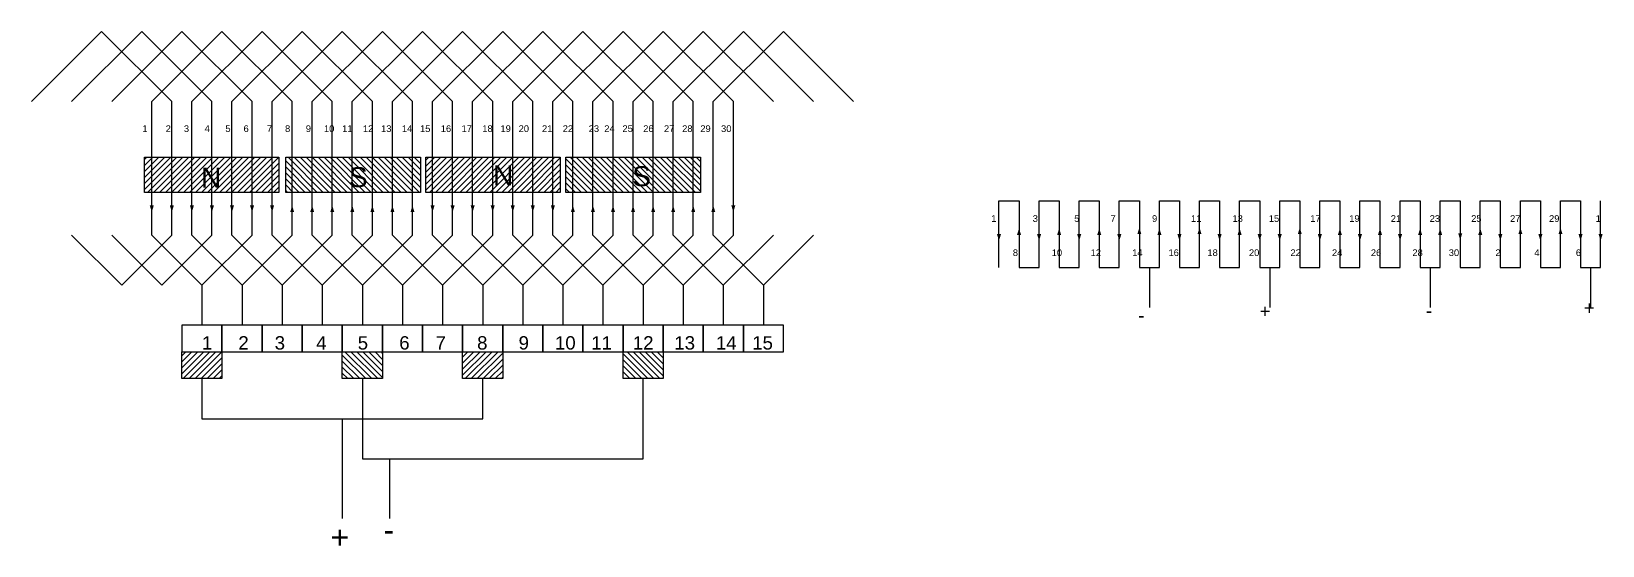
# Model space of a CAD drawing. Header units: millimetres. Extents: x -16 to 1160, y 1042 to 1427.
import ezdxf

# ---------------------------------------------------------------- set-up
doc = ezdxf.new("R2010")
doc.units = ezdxf.units.MM
doc.styles.get("Standard").update_dxf_attribs({"font": 'arial.ttf'})

msp = doc.modelspace()

# ---------------------------------------------------------------- hatches: boundary and pattern name
h = msp.add_hatch()
h.set_pattern_fill('ANSI31', color=256)
h.paths.add_polyline_path([(68.9, 1332.3), (169.5, 1332.3), (169.5, 1306), (68.9, 1306)])
h.paths.add_polyline_path([(279.3, 1332.3), (379.9, 1332.3), (379.9, 1306), (279.3, 1306)])
h.paths.add_polyline_path([(96.9, 1186.5), (126.9, 1186.5), (126.9, 1166.5), (96.9, 1166.5)])
h.paths.add_polyline_path([(306.9, 1186.5), (336.9, 1186.5), (336.9, 1166.5), (306.9, 1166.5)])
h = msp.add_hatch()
h.set_pattern_fill('ANSI31', color=256, angle=90)
h.paths.add_polyline_path([(174.7, 1332.3), (275.3, 1332.3), (275.3, 1306), (174.7, 1306)])
h.paths.add_polyline_path([(384.2, 1332.3), (484.8, 1332.3), (484.8, 1306), (384.2, 1306)])
h.paths.add_polyline_path([(426.9, 1186.5), (456.9, 1186.5), (456.9, 1166.5), (426.9, 1166.5)])
h.paths.add_polyline_path([(216.9, 1186.5), (246.9, 1186.5), (246.9, 1166.5), (216.9, 1166.5)])

# ---------------------------------------------------------------- linework, layer by layer
for p, q in [((-15.6, 1374), (36.9, 1426.5)), ((14.4, 1374), (66.9, 1426.5)), ((89.4, 1374), (36.9, 1426.5)), ((44.4, 1374), (96.9, 1426.5)), ((119.4, 1374), (66.9, 1426.5)), ((74.4, 1374), (126.9, 1426.5)), ((149.4, 1374), (96.9, 1426.5)), ((104.4, 1374), (156.9, 1426.5)), ((179.4, 1374), (126.9, 1426.5)), ((134.4, 1374), (186.9, 1426.5)), ((209.4, 1374), (156.9, 1426.5)), ((164.4, 1374), (216.9, 1426.5)), ((239.4, 1374), (186.9, 1426.5)), ((194.4, 1374), (246.9, 1426.5)), ((269.4, 1374), (216.9, 1426.5)), ((224.4, 1374), (276.9, 1426.5)), ((299.4, 1374), (246.9, 1426.5)), ((254.4, 1374), (306.9, 1426.5)), ((329.4, 1374), (276.9, 1426.5)), ((284.4, 1374), (336.9, 1426.5)), ((359.4, 1374), (306.9, 1426.5)), ((314.4, 1374), (366.9, 1426.5)), ((389.4, 1374), (336.9, 1426.5)), ((344.4, 1374), (396.9, 1426.5)), ((419.4, 1374), (366.9, 1426.5)), ((374.4, 1374), (426.9, 1426.5)), ((449.4, 1374), (396.9, 1426.5)), ((404.4, 1374), (456.9, 1426.5)), ((479.4, 1374), (426.9, 1426.5)), ((434.4, 1374), (486.9, 1426.5)), ((509.4, 1374), (456.9, 1426.5)), ((464.4, 1374), (516.9, 1426.5)), ((539.4, 1374), (486.9, 1426.5)), ((494.4, 1374), (546.9, 1426.5)), ((569.4, 1374), (516.9, 1426.5)), ((599.4, 1374), (546.9, 1426.5)), ((74.4, 1274), (74.4, 1374)), ((89.4, 1274), (89.4, 1374)), ((104.4, 1274), (104.4, 1374)), ((119.4, 1274), (119.4, 1374)), ((134.4, 1274), (134.4, 1374)), ((149.4, 1274), (149.4, 1374)), ((164.4, 1274), (164.4, 1374)), ((179.4, 1274), (179.4, 1374)), ((194.4, 1274), (194.4, 1374)), ((209.4, 1274), (209.4, 1374)), ((224.4, 1274), (224.4, 1374)), ((239.4, 1274), (239.4, 1374)), ((254.4, 1274), (254.4, 1374)), ((269.4, 1274), (269.4, 1374)), ((284.4, 1274), (284.4, 1374)), ((299.4, 1274), (299.4, 1374)), ((314.4, 1274), (314.4, 1374)), ((329.4, 1274), (329.4, 1374)), ((344.4, 1274), (344.4, 1374)), ((359.4, 1274), (359.4, 1374)), ((374.4, 1274), (374.4, 1374)), ((389.4, 1274), (389.4, 1374)), ((404.4, 1274), (404.4, 1374)), ((419.4, 1274), (419.4, 1374)), ((434.4, 1274), (434.4, 1374)), ((449.4, 1274), (449.4, 1374)), ((464.4, 1274), (464.4, 1374)), ((479.4, 1274), (479.4, 1374)), ((494.4, 1274), (494.4, 1374)), ((509.4, 1274), (509.4, 1374)), ((708.1, 1249.7), (708.1, 1299.7)), ((708.1, 1299.7), (723.1, 1299.7)), ((723.1, 1299.7), (723.1, 1249.7)), ((738.1, 1249.7), (738.1, 1299.7)), ((738.1, 1299.7), (753.1, 1299.7)), ((753.1, 1299.7), (753.1, 1249.7)), ((768.1, 1249.7), (768.1, 1299.7)), ((768.1, 1299.7), (783.1, 1299.7)), ((783.1, 1299.7), (783.1, 1249.7)), ((798.1, 1249.7), (798.1, 1299.7)), ((798.1, 1299.7), (813.1, 1299.7)), ((813.1, 1299.7), (813.1, 1249.7)), ((828.1, 1249.7), (828.1, 1299.7)), ((828.1, 1299.7), (843.1, 1299.7)), ((843.1, 1299.7), (843.1, 1249.7)), ((858.1, 1249.7), (858.1, 1299.7)), ((858.1, 1299.7), (873.1, 1299.7)), ((873.1, 1299.7), (873.1, 1249.7)), ((888.1, 1249.7), (888.1, 1299.7)), ((888.1, 1299.7), (903.1, 1299.7)), ((903.1, 1299.7), (903.1, 1249.7)), ((918.1, 1249.7), (918.1, 1299.7)), ((918.1, 1299.7), (933.1, 1299.7)), ((933.1, 1299.7), (933.1, 1249.7)), ((948.1, 1249.7), (948.1, 1299.7)), ((948.1, 1299.7), (963.1, 1299.7)), ((963.1, 1299.7), (963.1, 1249.7)), ((978.1, 1249.7), (978.1, 1299.7)), ((978.1, 1299.7), (993.1, 1299.7)), ((993.1, 1299.7), (993.1, 1249.7)), ((1008.1, 1249.7), (1008.1, 1299.7)), ((1008.1, 1299.7), (1023.1, 1299.7)), ((1023.1, 1299.7), (1023.1, 1249.7)), ((1038.1, 1249.7), (1038.1, 1299.7)), ((1038.1, 1299.7), (1053.1, 1299.7)), ((1053.1, 1299.7), (1053.1, 1249.7)), ((1068.1, 1249.7), (1068.1, 1299.7)), ((1068.1, 1299.7), (1083.1, 1299.7)), ((1083.1, 1299.7), (1083.1, 1249.7)), ((1098.1, 1249.7), (1098.1, 1299.7)), ((1098.1, 1299.7), (1113.1, 1299.7)), ((1113.1, 1299.7), (1113.1, 1249.7)), ((1128.1, 1249.7), (1128.1, 1299.7)), ((1128.1, 1299.7), (1143.1, 1299.7)), ((1143.1, 1299.7), (1143.1, 1249.7)), ((1158.1, 1249.7), (1158.1, 1299.7)), ((14.4, 1274), (51.9, 1236.5)), ((44.4, 1274), (81.9, 1236.5)), ((89.4, 1274), (51.9, 1236.5)), ((74.4, 1274), (111.9, 1236.5)), ((119.4, 1274), (81.9, 1236.5)), ((104.4, 1274), (141.9, 1236.5)), ((149.4, 1274), (111.9, 1236.5)), ((134.4, 1274), (171.9, 1236.5)), ((179.4, 1274), (141.9, 1236.5)), ((164.4, 1274), (201.9, 1236.5)), ((209.4, 1274), (171.9, 1236.5)), ((194.4, 1274), (231.9, 1236.5)), ((239.4, 1274), (201.9, 1236.5)), ((224.4, 1274), (261.9, 1236.5)), ((269.4, 1274), (231.9, 1236.5)), ((254.4, 1274), (291.9, 1236.5)), ((299.4, 1274), (261.9, 1236.5)), ((284.4, 1274), (321.9, 1236.5)), ((329.4, 1274), (291.9, 1236.5)), ((314.4, 1274), (351.9, 1236.5)), ((359.4, 1274), (321.9, 1236.5)), ((344.4, 1274), (381.9, 1236.5)), ((389.4, 1274), (351.9, 1236.5)), ((374.4, 1274), (411.9, 1236.5)), ((419.4, 1274), (381.9, 1236.5)), ((404.4, 1274), (441.9, 1236.5)), ((449.4, 1274), (411.9, 1236.5)), ((434.4, 1274), (471.9, 1236.5)), ((479.4, 1274), (441.9, 1236.5)), ((464.4, 1274), (501.9, 1236.5)), ((509.4, 1274), (471.9, 1236.5)), ((494.4, 1274), (531.9, 1236.5)), ((539.4, 1274), (501.9, 1236.5)), ((569.4, 1274), (531.9, 1236.5)), ((723.1, 1249.7), (738.1, 1249.7)), ((753.1, 1249.7), (768.1, 1249.7)), ((783.1, 1249.7), (798.1, 1249.7)), ((813.1, 1249.7), (828.1, 1249.7)), ((820.6, 1249.7), (820.6, 1219.7)), ((843.1, 1249.7), (858.1, 1249.7)), ((873.1, 1249.7), (888.1, 1249.7)), ((903.1, 1249.7), (918.1, 1249.7)), ((910.6, 1249.7), (910.6, 1219.7)), ((933.1, 1249.7), (948.1, 1249.7)), ((963.1, 1249.7), (978.1, 1249.7)), ((993.1, 1249.7), (1008.1, 1249.7)), ((1023.1, 1249.7), (1038.1, 1249.7)), ((1030.6, 1249.7), (1030.6, 1219.7)), ((1053.1, 1249.7), (1068.1, 1249.7)), ((1083.1, 1249.7), (1098.1, 1249.7)), ((1113.1, 1249.7), (1128.1, 1249.7)), ((1143.1, 1249.7), (1158.1, 1249.7)), ((1150.6, 1249.7), (1150.6, 1219.7)), ((111.9, 1236.5), (111.9, 1206.5)), ((141.9, 1236.5), (141.9, 1206.5)), ((171.9, 1236.5), (171.9, 1206.5)), ((201.9, 1236.5), (201.9, 1206.5)), ((231.9, 1236.5), (231.9, 1206.5)), ((261.9, 1236.5), (261.9, 1206.5)), ((291.9, 1236.5), (291.9, 1206.5)), ((321.9, 1236.5), (321.9, 1206.5)), ((351.9, 1236.5), (351.9, 1206.5)), ((381.9, 1236.5), (381.9, 1206.5)), ((411.9, 1236.5), (411.9, 1206.5)), ((441.9, 1236.5), (441.9, 1206.5)), ((471.9, 1236.5), (471.9, 1206.5)), ((501.9, 1236.5), (501.9, 1206.5)), ((531.9, 1236.5), (531.9, 1206.5)), ((111.9, 1206.5), (96.9, 1206.5)), ((96.9, 1206.5), (96.9, 1186.5)), ((126.9, 1206.5), (111.9, 1206.5)), ((126.9, 1186.5), (126.9, 1206.5)), ((141.9, 1206.5), (126.9, 1206.5)), ((126.9, 1206.5), (126.9, 1186.5)), ((156.9, 1206.5), (141.9, 1206.5)), ((156.9, 1186.5), (156.9, 1206.5)), ((171.9, 1206.5), (156.9, 1206.5)), ((156.9, 1206.5), (156.9, 1186.5)), ((186.9, 1206.5), (171.9, 1206.5)), ((186.9, 1186.5), (186.9, 1206.5)), ((201.9, 1206.5), (186.9, 1206.5)), ((186.9, 1206.5), (186.9, 1186.5)), ((216.9, 1206.5), (201.9, 1206.5)), ((216.9, 1186.5), (216.9, 1206.5)), ((231.9, 1206.5), (216.9, 1206.5)), ((216.9, 1206.5), (216.9, 1186.5)), ((246.9, 1206.5), (231.9, 1206.5)), ((246.9, 1186.5), (246.9, 1206.5)), ((261.9, 1206.5), (246.9, 1206.5)), ((246.9, 1206.5), (246.9, 1186.5)), ((276.9, 1206.5), (261.9, 1206.5)), ((276.9, 1186.5), (276.9, 1206.5)), ((291.9, 1206.5), (276.9, 1206.5)), ((276.9, 1206.5), (276.9, 1186.5)), ((306.9, 1206.5), (291.9, 1206.5)), ((306.9, 1186.5), (306.9, 1206.5)), ((321.9, 1206.5), (306.9, 1206.5)), ((306.9, 1206.5), (306.9, 1186.5)), ((336.9, 1206.5), (321.9, 1206.5)), ((336.9, 1186.5), (336.9, 1206.5)), ((351.9, 1206.5), (336.9, 1206.5)), ((336.9, 1206.5), (336.9, 1186.5)), ((366.9, 1206.5), (351.9, 1206.5)), ((366.9, 1186.5), (366.9, 1206.5)), ((381.9, 1206.5), (366.9, 1206.5)), ((366.9, 1206.5), (366.9, 1186.5)), ((396.9, 1206.5), (381.9, 1206.5)), ((396.9, 1186.5), (396.9, 1206.5)), ((411.9, 1206.5), (396.9, 1206.5)), ((396.9, 1206.5), (396.9, 1186.5)), ((426.9, 1206.5), (411.9, 1206.5)), ((426.9, 1186.5), (426.9, 1206.5)), ((441.9, 1206.5), (426.9, 1206.5)), ((426.9, 1206.5), (426.9, 1186.5)), ((456.9, 1206.5), (441.9, 1206.5)), ((456.9, 1186.5), (456.9, 1206.5)), ((471.9, 1206.5), (456.9, 1206.5)), ((456.9, 1206.5), (456.9, 1186.5)), ((486.9, 1206.5), (471.9, 1206.5)), ((486.9, 1186.5), (486.9, 1206.5)), ((501.9, 1206.5), (486.9, 1206.5)), ((486.9, 1206.5), (486.9, 1186.5)), ((516.9, 1206.5), (501.9, 1206.5)), ((516.9, 1186.5), (516.9, 1206.5)), ((531.9, 1206.5), (516.9, 1206.5)), ((516.9, 1206.5), (516.9, 1186.5)), ((546.9, 1206.5), (531.9, 1206.5)), ((546.9, 1186.5), (546.9, 1206.5)), ((96.9, 1186.5), (126.9, 1186.5)), ((126.9, 1186.5), (156.9, 1186.5)), ((156.9, 1186.5), (186.9, 1186.5)), ((186.9, 1186.5), (216.9, 1186.5)), ((216.9, 1186.5), (246.9, 1186.5)), ((246.9, 1186.5), (276.9, 1186.5)), ((276.9, 1186.5), (306.9, 1186.5)), ((306.9, 1186.5), (336.9, 1186.5)), ((336.9, 1186.5), (366.9, 1186.5)), ((366.9, 1186.5), (396.9, 1186.5)), ((396.9, 1186.5), (426.9, 1186.5)), ((426.9, 1186.5), (456.9, 1186.5)), ((456.9, 1186.5), (486.9, 1186.5)), ((486.9, 1186.5), (516.9, 1186.5)), ((516.9, 1186.5), (546.9, 1186.5)), ((111.9, 1166.5), (111.9, 1136.5)), ((231.9, 1166.5), (231.9, 1106.5)), ((321.9, 1136.5), (321.9, 1166.5)), ((441.9, 1106.5), (441.9, 1166.5)), ((111.9, 1136.5), (321.9, 1136.5)), ((216.9, 1136.5), (216.9, 1061.9)), ((231.9, 1106.5), (441.9, 1106.5)), ((252.1, 1106.5), (252.1, 1061.9))]:
    msp.add_line(p, q)
for points in [[(68.9, 1332.3), (169.5, 1332.3), (169.5, 1306), (68.9, 1306)], [(174.7, 1332.3), (275.3, 1332.3), (275.3, 1306), (174.7, 1306)], [(279.3, 1332.3), (379.9, 1332.3), (379.9, 1306), (279.3, 1306)], [(384.2, 1332.3), (484.8, 1332.3), (484.8, 1306), (384.2, 1306)], [(96.9, 1186.5), (126.9, 1186.5), (126.9, 1166.5), (96.9, 1166.5)], [(216.9, 1186.5), (246.9, 1186.5), (246.9, 1166.5), (216.9, 1166.5)], [(306.9, 1186.5), (336.9, 1186.5), (336.9, 1166.5), (306.9, 1166.5)], [(426.9, 1186.5), (456.9, 1186.5), (456.9, 1166.5), (426.9, 1166.5)]]:
    msp.add_lwpolyline(points, close=True)
for points in [[(74.4, 1296.2, 3, 0, 0), (74.4, 1291.2, 0, 0, 0)], [(89.4, 1296.2, 3, 0, 0), (89.4, 1291.2, 0, 0, 0)], [(104.4, 1296.2, 3, 0, 0), (104.4, 1291.2, 0, 0, 0)], [(119.4, 1296.2, 3, 0, 0), (119.4, 1291.2, 0, 0, 0)], [(134.4, 1296.2, 3, 0, 0), (134.4, 1291.2, 0, 0, 0)], [(149.4, 1296.2, 3, 0, 0), (149.4, 1291.2, 0, 0, 0)], [(164.4, 1296.2, 3, 0, 0), (164.4, 1291.2, 0, 0, 0)], [(179.4, 1291.2, 3, 0, 0), (179.4, 1296.2, 0, 0, 0)], [(194.4, 1291.2, 3, 0, 0), (194.4, 1296.2, 0, 0, 0)], [(209.4, 1291.2, 3, 0, 0), (209.4, 1296.2, 0, 0, 0)], [(224.4, 1291.2, 3, 0, 0), (224.4, 1296.2, 0, 0, 0)], [(239.4, 1291.2, 3, 0, 0), (239.4, 1296.2, 0, 0, 0)], [(254.4, 1291.2, 3, 0, 0), (254.4, 1296.2, 0, 0, 0)], [(269.4, 1291.2, 3, 0, 0), (269.4, 1296.2, 0, 0, 0)], [(284.4, 1296.2, 3, 0, 0), (284.4, 1291.2, 0, 0, 0)], [(299.4, 1296.2, 3, 0, 0), (299.4, 1291.2, 0, 0, 0)], [(314.4, 1296.2, 3, 0, 0), (314.4, 1291.2, 0, 0, 0)], [(329.4, 1296.2, 3, 0, 0), (329.4, 1291.2, 0, 0, 0)], [(344.4, 1296.2, 3, 0, 0), (344.4, 1291.2, 0, 0, 0)], [(359.4, 1296.2, 3, 0, 0), (359.4, 1291.2, 0, 0, 0)], [(374.4, 1296.2, 3, 0, 0), (374.4, 1291.2, 0, 0, 0)], [(389.4, 1291.2, 3, 0, 0), (389.4, 1296.2, 0, 0, 0)], [(404.4, 1291.2, 3, 0, 0), (404.4, 1296.2, 0, 0, 0)], [(419.4, 1291.2, 3, 0, 0), (419.4, 1296.2, 0, 0, 0)], [(434.4, 1291.2, 3, 0, 0), (434.4, 1296.2, 0, 0, 0)], [(449.4, 1291.2, 3, 0, 0), (449.4, 1296.2, 0, 0, 0)], [(464.4, 1291.2, 3, 0, 0), (464.4, 1296.2, 0, 0, 0)], [(479.4, 1291.2, 3, 0, 0), (479.4, 1296.2, 0, 0, 0)], [(494.4, 1291.2, 3, 0, 0), (494.4, 1296.2, 0, 0, 0)], [(509.4, 1296.2, 3, 0, 0), (509.4, 1291.2, 0, 0, 0)], [(813.1, 1274.7, 3, 0, 0), (813.1, 1279.7, 0, 0, 0)], [(858.1, 1274.7, 3, 0, 0), (858.1, 1279.7, 0, 0, 0)], [(933.1, 1274.7, 3, 0, 0), (933.1, 1279.7, 0, 0, 0)], [(1098.1, 1274.7, 3, 0, 0), (1098.1, 1279.7, 0, 0, 0)], [(1128.1, 1274.7, 3, 0, 0), (1128.1, 1279.7, 0, 0, 0)], [(708.1, 1274.7, 3, 0, 0), (708.1, 1269.7, 0, 0, 0)], [(723.1, 1274.1, 3, 0, 0), (723.1, 1279.1, 0, 0, 0)], [(738.1, 1274.7, 3, 0, 0), (738.1, 1269.7, 0, 0, 0)], [(753.1, 1274.1, 3, 0, 0), (753.1, 1279.1, 0, 0, 0)], [(768.1, 1274.7, 3, 0, 0), (768.1, 1269.7, 0, 0, 0)], [(783.1, 1274.1, 3, 0, 0), (783.1, 1279.1, 0, 0, 0)], [(798.1, 1274.7, 3, 0, 0), (798.1, 1269.7, 0, 0, 0)], [(828.1, 1274.1, 3, 0, 0), (828.1, 1279.1, 0, 0, 0)], [(843.1, 1274.7, 3, 0, 0), (843.1, 1269.7, 0, 0, 0)], [(873.1, 1274.7, 3, 0, 0), (873.1, 1269.7, 0, 0, 0)], [(888.1, 1274.1, 3, 0, 0), (888.1, 1279.1, 0, 0, 0)], [(903.1, 1274.7, 3, 0, 0), (903.1, 1269.7, 0, 0, 0)], [(918.1, 1274.7, 3, 0, 0), (918.1, 1269.7, 0, 0, 0)], [(948.1, 1274.7, 3, 0, 0), (948.1, 1269.7, 0, 0, 0)], [(963.1, 1274.1, 3, 0, 0), (963.1, 1279.1, 0, 0, 0)], [(978.1, 1274.7, 3, 0, 0), (978.1, 1269.7, 0, 0, 0)], [(993.1, 1274.1, 3, 0, 0), (993.1, 1279.1, 0, 0, 0)], [(1008.1, 1274.7, 3, 0, 0), (1008.1, 1269.7, 0, 0, 0)], [(1023.1, 1274.1, 3, 0, 0), (1023.1, 1279.1, 0, 0, 0)], [(1038.1, 1274.1, 3, 0, 0), (1038.1, 1279.1, 0, 0, 0)], [(1053.1, 1275.3, 3, 0, 0), (1053.1, 1270.3, 0, 0, 0)], [(1068.1, 1274.1, 3, 0, 0), (1068.1, 1279.1, 0, 0, 0)], [(1083.1, 1274.7, 3, 0, 0), (1083.1, 1269.7, 0, 0, 0)], [(1113.1, 1274.7, 3, 0, 0), (1113.1, 1269.7, 0, 0, 0)], [(1143.1, 1274.7, 3, 0, 0), (1143.1, 1269.7, 0, 0, 0)], [(1158.1, 1274.7, 3, 0, 0), (1158.1, 1269.7, 0, 0, 0)]]:
    msp.add_lwpolyline(points, format="xyseb")

# ---------------------------------------------------------------- texts
for s, height, p in [('N', 15, (111.2, 1309.6)), ('S', 15, (221.9, 1309.9)), ('N', 15, (329.6, 1311.2)), ('S', 15, (433.8, 1310.6)), ('+', 10, (1145.5, 1214.5)), ('-', 10, (812.2, 1209)), ('+', 10, (903.1, 1212.1)), ('-', 10, (1027.4, 1212.4)), ('+', 17, (208.1, 1039.3)), ('-', 17, (247.7, 1044.8))]:
    msp.add_text(s, height=height).set_placement(p)
at = {"attachment_point": 1}
for s, width, gutter_width, insert, char_height in [(' 1       2     3      4      5     6       7     8      9     10   11    12   13    14   15    16    17    18   19   20     21    22      23  24   25    26    27   28   29    30', 457.135, 12.5, (65.4, 1356.2), 5), ('              1              3              5            7              9             11            13          15            17           19            21           23            25           27           29              1', 526.15, 75, (675.1, 1288.9), 5), ('                8             10           12            14          16           18            20            22            24           26            28          30              2             4              6', 495.817, 75, (687.4, 1263.3), 5), (' 1     2     3      4      5      6     7      8      9     10   11    12    13    14   15 ', 457.135, 12.5, (108.1, 1198.3), 10)]:
    msp.add_mtext_dynamic_manual_height_columns(s, width=width, gutter_width=gutter_width, heights=[0], dxfattribs=dict(at, insert=insert, char_height=char_height))

doc.saveas('drawing.dxf')
